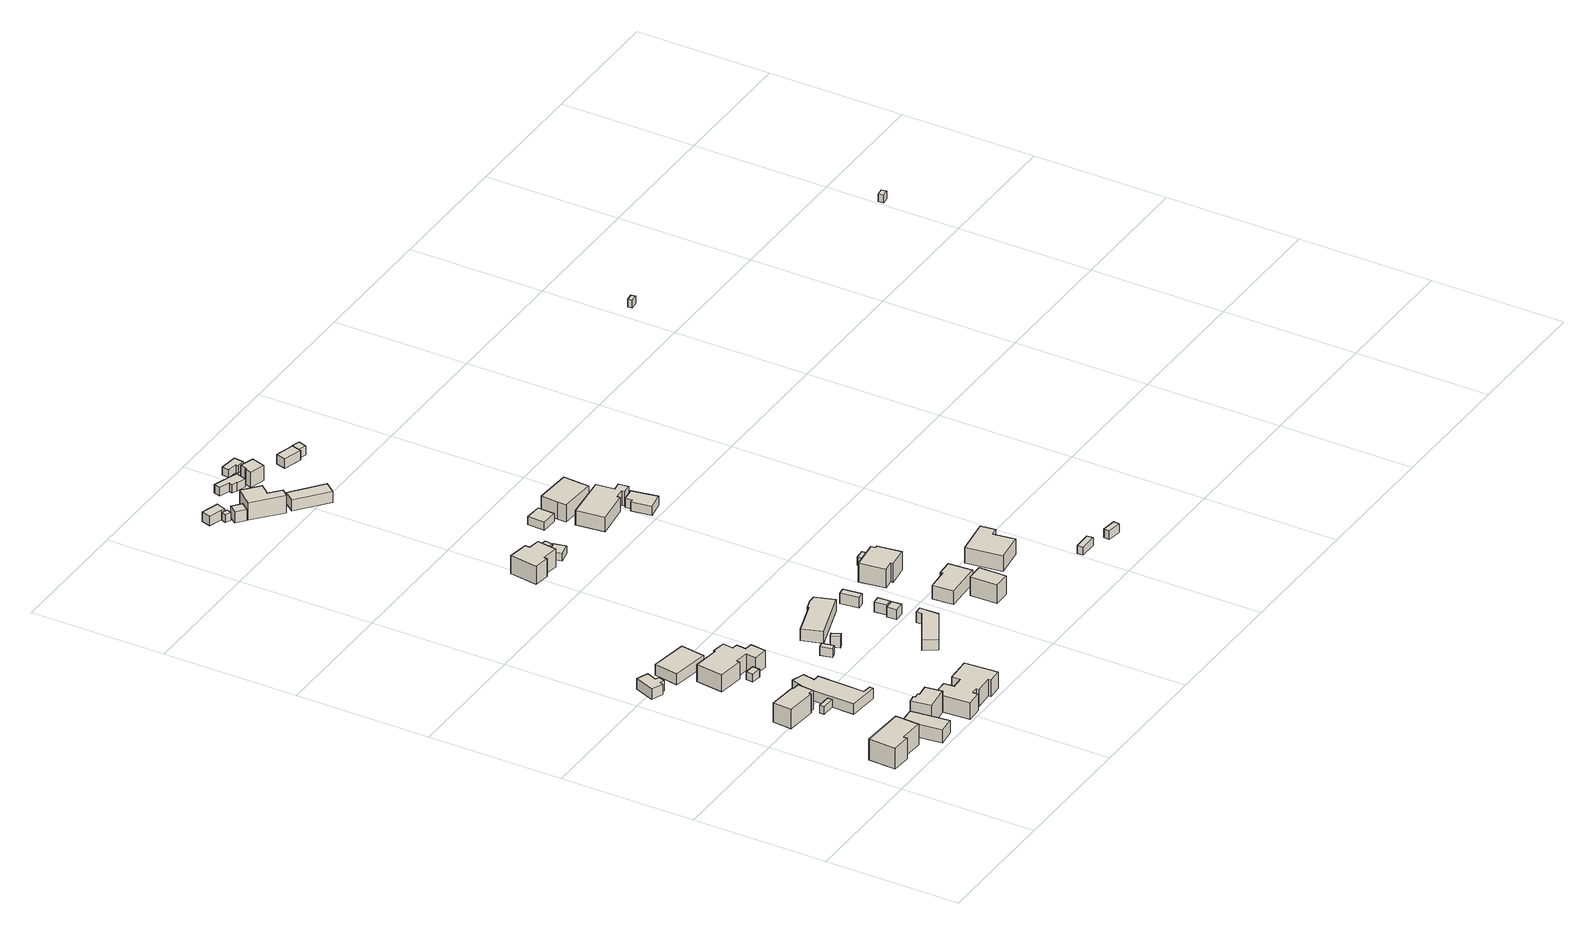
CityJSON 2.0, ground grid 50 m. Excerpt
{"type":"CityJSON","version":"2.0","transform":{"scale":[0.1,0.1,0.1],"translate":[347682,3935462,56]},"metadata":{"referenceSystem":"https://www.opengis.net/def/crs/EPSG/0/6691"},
"CityObjects":{
"building1":{"type":"Building","attributes":{"usage":"411","measuredHeight":8.3,"storeysAboveGround":2,"BuildingIDAttribute.prefecture":"14","BuildingIDAttribute.city":"14151","BuildingDetailAttribute.totalFloorArea":298.85,"BuildingDetailAttribute.buildingFootprintArea":149.42,"BuildingDetailAttribute.buildingStructureType":"610","BuildingDetailAttribute.buildingStructureOrgType":"2","BuildingDetailAttribute.orgUsage":"10","BuildingDetailAttribute.surveyYear":2015,"BuildingRiverFloodingRiskAttribute.description":"1","BuildingRiverFloodingRiskAttribute.rankOrg":"1","BuildingRiverFloodingRiskAttribute.adminType":"2","BuildingRiverFloodingRiskAttribute.scale":"1","BuildingRiverFloodingRiskAttribute.depth":1.51,"BuildingRiverFloodingRiskAttribute.duration":4.67},"geometry":[{"type":"Solid","lod":"1","boundaries":[[[[0,1,2,3,4,5]],[[4,6,7,5]],[[3,8,6,4]],[[2,9,8,3]],[[1,10,9,2]],[[0,11,10,1]],[[5,7,11,0]],[[6,8,9,10,11,7]]]]}]},
"building2":{"type":"Building","attributes":{"usage":"413","measuredHeight":8.5,"storeysAboveGround":2,"BuildingIDAttribute.prefecture":"14","BuildingIDAttribute.city":"14151","BuildingDetailAttribute.totalFloorArea":177.83,"BuildingDetailAttribute.buildingFootprintArea":88.92,"BuildingDetailAttribute.buildingStructureType":"610","BuildingDetailAttribute.buildingStructureOrgType":"2","BuildingDetailAttribute.orgUsage":"30","BuildingDetailAttribute.surveyYear":2015,"BuildingRiverFloodingRiskAttribute.description":"1","BuildingRiverFloodingRiskAttribute.rankOrg":"1","BuildingRiverFloodingRiskAttribute.adminType":"2","BuildingRiverFloodingRiskAttribute.scale":"1","BuildingRiverFloodingRiskAttribute.depth":1.29,"BuildingRiverFloodingRiskAttribute.duration":3.75},"geometry":[{"type":"Solid","lod":"1","boundaries":[[[[12,13,14,15,16,17,18,19]],[[18,20,21,19]],[[17,22,20,18]],[[16,23,22,17]],[[15,24,23,16]],[[14,25,24,15]],[[13,26,25,14]],[[12,27,26,13]],[[19,21,27,12]],[[20,22,23,24,25,26,27,21]]]]}]},
"building3":{"type":"Building","attributes":{"usage":"411","measuredHeight":5.3,"storeysAboveGround":1,"BuildingIDAttribute.prefecture":"14","BuildingIDAttribute.city":"14151","BuildingDetailAttribute.totalFloorArea":91,"BuildingDetailAttribute.buildingFootprintArea":91,"BuildingDetailAttribute.buildingStructureType":"601","BuildingDetailAttribute.buildingStructureOrgType":"1","BuildingDetailAttribute.orgUsage":"10","BuildingDetailAttribute.surveyYear":2015,"BuildingRiverFloodingRiskAttribute.description":"1","BuildingRiverFloodingRiskAttribute.rankOrg":"1","BuildingRiverFloodingRiskAttribute.adminType":"2","BuildingRiverFloodingRiskAttribute.scale":"1","BuildingRiverFloodingRiskAttribute.depth":1.65,"BuildingRiverFloodingRiskAttribute.duration":4.67},"geometry":[{"type":"Solid","lod":"1","boundaries":[[[[28,29,30,31]],[[30,32,33,31]],[[29,34,32,30]],[[28,35,34,29]],[[31,33,35,28]],[[32,34,35,33]]]]}]},
"building4":{"type":"Building","attributes":{"usage":"411","measuredHeight":6.2,"storeysAboveGround":1,"BuildingIDAttribute.prefecture":"14","BuildingIDAttribute.city":"14151","BuildingDetailAttribute.totalFloorArea":35.57,"BuildingDetailAttribute.buildingFootprintArea":35.57,"BuildingDetailAttribute.buildingStructureType":"601","BuildingDetailAttribute.buildingStructureOrgType":"1","BuildingDetailAttribute.orgUsage":"10","BuildingDetailAttribute.surveyYear":2015,"BuildingRiverFloodingRiskAttribute.description":"1","BuildingRiverFloodingRiskAttribute.rankOrg":"1","BuildingRiverFloodingRiskAttribute.adminType":"2","BuildingRiverFloodingRiskAttribute.scale":"1","BuildingRiverFloodingRiskAttribute.depth":0.04,"BuildingRiverFloodingRiskAttribute.duration":4.25},"geometry":[{"type":"Solid","lod":"1","boundaries":[[[[36,37,38,39,40,41,42,43]],[[42,44,45,43]],[[41,46,44,42]],[[40,47,46,41]],[[39,48,47,40]],[[38,49,48,39]],[[37,50,49,38]],[[36,51,50,37]],[[43,45,51,36]],[[44,46,47,48,49,50,51,45]]]]}]},
"building5":{"type":"Building","attributes":{"BuildingIDAttribute.prefecture":"14","BuildingIDAttribute.city":"14151","BuildingDetailAttribute.surveyYear":2015,"BuildingRiverFloodingRiskAttribute.description":"1","BuildingRiverFloodingRiskAttribute.rankOrg":"1","BuildingRiverFloodingRiskAttribute.adminType":"2","BuildingRiverFloodingRiskAttribute.scale":"1","BuildingRiverFloodingRiskAttribute.depth":0.52,"BuildingRiverFloodingRiskAttribute.duration":3.75},"geometry":[{"type":"Solid","lod":"1","boundaries":[[[[52,53,54,55]],[[54,56,57,55]],[[53,58,56,54]],[[52,59,58,53]],[[55,57,59,52]],[[56,58,59,57]]]]}]},
"building6":{"type":"Building","attributes":{"usage":"411","measuredHeight":9.1,"storeysAboveGround":2,"BuildingIDAttribute.prefecture":"14","BuildingIDAttribute.city":"14151","BuildingDetailAttribute.totalFloorArea":132.02,"BuildingDetailAttribute.buildingFootprintArea":66.01,"BuildingDetailAttribute.buildingStructureType":"601","BuildingDetailAttribute.buildingStructureOrgType":"1","BuildingDetailAttribute.orgUsage":"10","BuildingDetailAttribute.surveyYear":2015,"BuildingRiverFloodingRiskAttribute.description":"1","BuildingRiverFloodingRiskAttribute.rankOrg":"1","BuildingRiverFloodingRiskAttribute.adminType":"2","BuildingRiverFloodingRiskAttribute.scale":"1","BuildingRiverFloodingRiskAttribute.depth":2.2,"BuildingRiverFloodingRiskAttribute.duration":4.67},"geometry":[{"type":"Solid","lod":"1","boundaries":[[[[60,61,62,63,64,65,66,67]],[[66,68,69,67]],[[65,70,68,66]],[[64,71,70,65]],[[63,72,71,64]],[[62,73,72,63]],[[61,74,73,62]],[[60,75,74,61]],[[67,69,75,60]],[[68,70,71,72,73,74,75,69]]]]}]},
"building7":{"type":"Building","attributes":{"usage":"431","measuredHeight":4.5,"storeysAboveGround":1,"BuildingIDAttribute.prefecture":"14","BuildingIDAttribute.city":"14151","BuildingDetailAttribute.totalFloorArea":186.93,"BuildingDetailAttribute.buildingFootprintArea":186.93,"BuildingDetailAttribute.buildingStructureType":"610","BuildingDetailAttribute.buildingStructureOrgType":"2","BuildingDetailAttribute.orgUsage":"143","BuildingDetailAttribute.surveyYear":2015,"BuildingRiverFloodingRiskAttribute.description":"1","BuildingRiverFloodingRiskAttribute.rankOrg":"1","BuildingRiverFloodingRiskAttribute.adminType":"2","BuildingRiverFloodingRiskAttribute.scale":"1","BuildingRiverFloodingRiskAttribute.depth":1.03,"BuildingRiverFloodingRiskAttribute.duration":3.75},"geometry":[{"type":"Solid","lod":"1","boundaries":[[[[76,77,78,79,80,81,82,83,84]],[[83,85,86,84]],[[82,87,85,83]],[[81,88,87,82]],[[80,89,88,81]],[[79,90,89,80]],[[78,91,90,79]],[[77,92,91,78]],[[76,93,92,77]],[[84,86,93,76]],[[85,87,88,89,90,91,92,93,86]]]]}]},
"building8":{"type":"Building","attributes":{"usage":"411","measuredHeight":5.7,"storeysAboveGround":2,"BuildingIDAttribute.prefecture":"14","BuildingIDAttribute.city":"14151","BuildingDetailAttribute.totalFloorArea":216.24,"BuildingDetailAttribute.buildingFootprintArea":108.12,"BuildingDetailAttribute.buildingStructureType":"601","BuildingDetailAttribute.buildingStructureOrgType":"1","BuildingDetailAttribute.orgUsage":"10","BuildingDetailAttribute.surveyYear":2015,"BuildingRiverFloodingRiskAttribute.description":"1","BuildingRiverFloodingRiskAttribute.rankOrg":"1","BuildingRiverFloodingRiskAttribute.adminType":"2","BuildingRiverFloodingRiskAttribute.scale":"1","BuildingRiverFloodingRiskAttribute.depth":2.12,"BuildingRiverFloodingRiskAttribute.duration":5},"geometry":[{"type":"Solid","lod":"1","boundaries":[[[[94,95,96,97]],[[96,98,99,97]],[[95,100,98,96]],[[94,101,100,95]],[[97,99,101,94]],[[98,100,101,99]]]]}]},
"building9":{"type":"Building","attributes":{"BuildingIDAttribute.prefecture":"14","BuildingIDAttribute.city":"14151","BuildingDetailAttribute.surveyYear":2015,"BuildingRiverFloodingRiskAttribute.description":"1","BuildingRiverFloodingRiskAttribute.rankOrg":"1","BuildingRiverFloodingRiskAttribute.adminType":"2","BuildingRiverFloodingRiskAttribute.scale":"1","BuildingRiverFloodingRiskAttribute.depth":1.76,"BuildingRiverFloodingRiskAttribute.duration":4.58},"geometry":[{"type":"Solid","lod":"1","boundaries":[[[[102,103,104,105]],[[104,106,107,105]],[[103,108,106,104]],[[102,109,108,103]],[[105,107,109,102]],[[106,108,109,107]]]]}]},
"building10":{"type":"Building","attributes":{"usage":"411","measuredHeight":7.8,"storeysAboveGround":2,"BuildingIDAttribute.prefecture":"14","BuildingIDAttribute.city":"14151","BuildingDetailAttribute.totalFloorArea":322.55,"BuildingDetailAttribute.buildingFootprintArea":161.28,"BuildingDetailAttribute.buildingStructureType":"601","BuildingDetailAttribute.buildingStructureOrgType":"1","BuildingDetailAttribute.orgUsage":"10","BuildingDetailAttribute.surveyYear":2015,"BuildingRiverFloodingRiskAttribute.description":"1","BuildingRiverFloodingRiskAttribute.rankOrg":"1","BuildingRiverFloodingRiskAttribute.adminType":"2","BuildingRiverFloodingRiskAttribute.scale":"1","BuildingRiverFloodingRiskAttribute.depth":1.92,"BuildingRiverFloodingRiskAttribute.duration":4.58},"geometry":[{"type":"Solid","lod":"1","boundaries":[[[[110,111,112,113,114,115,116,117,118,119,120,121,122,123]],[[122,124,125,123]],[[121,126,124,122]],[[120,127,126,121]],[[119,128,127,120]],[[118,129,128,119]],[[117,130,129,118]],[[116,131,130,117]],[[115,132,131,116]],[[114,133,132,115]],[[113,134,133,114]],[[112,135,134,113]],[[111,136,135,112]],[[110,137,136,111]],[[123,125,137,110]],[[124,126,127,128,129,130,131,132,133,134,135,136,137,125]]]]}]},
"building11":{"type":"Building","attributes":{"usage":"411","measuredHeight":9.5,"storeysAboveGround":2,"BuildingIDAttribute.prefecture":"14","BuildingIDAttribute.city":"14151","BuildingDetailAttribute.totalFloorArea":393.09,"BuildingDetailAttribute.buildingFootprintArea":196.55,"BuildingDetailAttribute.buildingStructureType":"601","BuildingDetailAttribute.buildingStructureOrgType":"1","BuildingDetailAttribute.orgUsage":"10","BuildingDetailAttribute.surveyYear":2015,"BuildingRiverFloodingRiskAttribute.description":"1","BuildingRiverFloodingRiskAttribute.rankOrg":"1","BuildingRiverFloodingRiskAttribute.adminType":"2","BuildingRiverFloodingRiskAttribute.scale":"1","BuildingRiverFloodingRiskAttribute.depth":2.53,"BuildingRiverFloodingRiskAttribute.duration":4.75},"geometry":[{"type":"Solid","lod":"1","boundaries":[[[[138,139,140,141,142,143,144,145,146,147,148,149,150,151]],[[150,152,153,151]],[[149,154,152,150]],[[148,155,154,149]],[[147,156,155,148]],[[146,157,156,147]],[[145,158,157,146]],[[144,159,158,145]],[[143,160,159,144]],[[142,161,160,143]],[[141,162,161,142]],[[140,163,162,141]],[[139,164,163,140]],[[138,165,164,139]],[[151,153,165,138]],[[152,154,155,156,157,158,159,160,161,162,163,164,165,153]]]]}]},
"building12":{"type":"Building","attributes":{"measuredHeight":3.5,"BuildingIDAttribute.prefecture":"14","BuildingIDAttribute.city":"14151","BuildingDetailAttribute.surveyYear":2015,"BuildingRiverFloodingRiskAttribute.description":"1","BuildingRiverFloodingRiskAttribute.rankOrg":"1","BuildingRiverFloodingRiskAttribute.adminType":"2","BuildingRiverFloodingRiskAttribute.scale":"1","BuildingRiverFloodingRiskAttribute.depth":1.43,"BuildingRiverFloodingRiskAttribute.duration":3.75},"geometry":[{"type":"Solid","lod":"1","boundaries":[[[[166,167,168,169]],[[168,170,171,169]],[[167,172,170,168]],[[166,173,172,167]],[[169,171,173,166]],[[170,172,173,171]]]]}]},
"building13":{"type":"Building","attributes":{"measuredHeight":4.9,"BuildingIDAttribute.prefecture":"14","BuildingIDAttribute.city":"14151","BuildingDetailAttribute.surveyYear":2015,"BuildingRiverFloodingRiskAttribute.description":"1","BuildingRiverFloodingRiskAttribute.rankOrg":"1","BuildingRiverFloodingRiskAttribute.adminType":"2","BuildingRiverFloodingRiskAttribute.scale":"1","BuildingRiverFloodingRiskAttribute.depth":1.82,"BuildingRiverFloodingRiskAttribute.duration":3.75},"geometry":[{"type":"Solid","lod":"1","boundaries":[[[[174,175,176,177]],[[176,178,179,177]],[[175,180,178,176]],[[174,181,180,175]],[[177,179,181,174]],[[178,180,181,179]]]]}]},
"building14":{"type":"Building","attributes":{"usage":"431","measuredHeight":5.3,"storeysAboveGround":1,"BuildingIDAttribute.prefecture":"14","BuildingIDAttribute.city":"14151","BuildingDetailAttribute.totalFloorArea":129.12,"BuildingDetailAttribute.buildingFootprintArea":129.12,"BuildingDetailAttribute.buildingStructureType":"610","BuildingDetailAttribute.buildingStructureOrgType":"2","BuildingDetailAttribute.orgUsage":"143","BuildingDetailAttribute.surveyYear":2015,"BuildingRiverFloodingRiskAttribute.description":"1","BuildingRiverFloodingRiskAttribute.rankOrg":"1","BuildingRiverFloodingRiskAttribute.depth":0.01,"BuildingRiverFloodingRiskAttribute.adminType":"2","BuildingRiverFloodingRiskAttribute.scale":"1","BuildingRiverFloodingRiskAttribute.duration":4.58},"geometry":[{"type":"Solid","lod":"1","boundaries":[[[[182,183,184,185,186,187,188]],[[187,189,190,188]],[[186,191,189,187]],[[185,192,191,186]],[[184,193,192,185]],[[183,194,193,184]],[[182,195,194,183]],[[188,190,195,182]],[[189,191,192,193,194,195,190]]]]}]},
"building15":{"type":"Building","attributes":{"measuredHeight":4.4,"BuildingIDAttribute.prefecture":"14","BuildingIDAttribute.city":"14151","BuildingDetailAttribute.surveyYear":2015,"BuildingRiverFloodingRiskAttribute.description":"1","BuildingRiverFloodingRiskAttribute.rankOrg":"1","BuildingRiverFloodingRiskAttribute.adminType":"2","BuildingRiverFloodingRiskAttribute.scale":"1","BuildingRiverFloodingRiskAttribute.duration":1.5,"BuildingRiverFloodingRiskAttribute.depth":2.32},"geometry":[{"type":"Solid","lod":"1","boundaries":[[[[196,197,198,199,200,201]],[[200,202,203,201]],[[199,204,202,200]],[[198,205,204,199]],[[197,206,205,198]],[[196,207,206,197]],[[201,203,207,196]],[[202,204,205,206,207,203]]]]}]},
"building16":{"type":"Building","attributes":{"usage":"411","measuredHeight":8,"storeysAboveGround":2,"BuildingIDAttribute.prefecture":"14","BuildingIDAttribute.city":"14151","BuildingDetailAttribute.totalFloorArea":189.83,"BuildingDetailAttribute.buildingFootprintArea":94.92,"BuildingDetailAttribute.buildingStructureType":"601","BuildingDetailAttribute.buildingStructureOrgType":"1","BuildingDetailAttribute.orgUsage":"10","BuildingDetailAttribute.surveyYear":2015,"BuildingRiverFloodingRiskAttribute.description":"1","BuildingRiverFloodingRiskAttribute.rankOrg":"1","BuildingRiverFloodingRiskAttribute.adminType":"2","BuildingRiverFloodingRiskAttribute.scale":"1","BuildingRiverFloodingRiskAttribute.duration":4,"BuildingRiverFloodingRiskAttribute.depth":3.94},"geometry":[{"type":"Solid","lod":"1","boundaries":[[[[208,209,210,211,212,213,214,215]],[[214,216,217,215]],[[213,218,216,214]],[[212,219,218,213]],[[211,220,219,212]],[[210,221,220,211]],[[209,222,221,210]],[[208,223,222,209]],[[215,217,223,208]],[[216,218,219,220,221,222,223,217]]]]}]},
"building17":{"type":"Building","attributes":{"measuredHeight":3.9,"BuildingIDAttribute.prefecture":"14","BuildingIDAttribute.city":"14151","BuildingDetailAttribute.surveyYear":2015,"BuildingRiverFloodingRiskAttribute.description":"1","BuildingRiverFloodingRiskAttribute.rankOrg":"2","BuildingRiverFloodingRiskAttribute.depth":0.58,"BuildingRiverFloodingRiskAttribute.adminType":"2","BuildingRiverFloodingRiskAttribute.scale":"1","BuildingRiverFloodingRiskAttribute.duration":4.92},"geometry":[{"type":"Solid","lod":"1","boundaries":[[[[224,225,226,227]],[[226,228,229,227]],[[225,230,228,226]],[[224,231,230,225]],[[227,229,231,224]],[[228,230,231,229]]]]}]},
"building18":{"type":"Building","attributes":{"measuredHeight":4.3,"BuildingIDAttribute.prefecture":"14","BuildingIDAttribute.city":"14151","BuildingDetailAttribute.surveyYear":2015,"BuildingRiverFloodingRiskAttribute.description":"1","BuildingRiverFloodingRiskAttribute.rankOrg":"2","BuildingRiverFloodingRiskAttribute.depth":0.65,"BuildingRiverFloodingRiskAttribute.adminType":"2","BuildingRiverFloodingRiskAttribute.scale":"1","BuildingRiverFloodingRiskAttribute.duration":4.92},"geometry":[{"type":"Solid","lod":"1","boundaries":[[[[232,233,234,235]],[[234,236,237,235]],[[233,238,236,234]],[[232,239,238,233]],[[235,237,239,232]],[[236,238,239,237]]]]}]},
"building19":{"type":"Building","attributes":{"measuredHeight":4.3,"BuildingIDAttribute.prefecture":"14","BuildingIDAttribute.city":"14151","BuildingDetailAttribute.surveyYear":2015,"BuildingRiverFloodingRiskAttribute.description":"1","BuildingRiverFloodingRiskAttribute.rankOrg":"2","BuildingRiverFloodingRiskAttribute.depth":1.05,"BuildingRiverFloodingRiskAttribute.adminType":"2","BuildingRiverFloodingRiskAttribute.scale":"1","BuildingRiverFloodingRiskAttribute.duration":1.67},"geometry":[{"type":"Solid","lod":"1","boundaries":[[[[240,241,242,243]],[[242,244,245,243]],[[241,246,244,242]],[[240,247,246,241]],[[243,245,247,240]],[[244,246,247,245]]]]}]},
"building20":{"type":"Building","attributes":{"usage":"431","measuredHeight":3.9,"storeysAboveGround":1,"BuildingIDAttribute.prefecture":"14","BuildingIDAttribute.city":"14151","BuildingDetailAttribute.totalFloorArea":24.77,"BuildingDetailAttribute.buildingFootprintArea":24.77,"BuildingDetailAttribute.buildingStructureType":"610","BuildingDetailAttribute.buildingStructureOrgType":"2","BuildingDetailAttribute.orgUsage":"143","BuildingDetailAttribute.surveyYear":2015,"BuildingRiverFloodingRiskAttribute.description":"1","BuildingRiverFloodingRiskAttribute.rankOrg":"2","BuildingRiverFloodingRiskAttribute.depth":1.23,"BuildingRiverFloodingRiskAttribute.adminType":"2","BuildingRiverFloodingRiskAttribute.scale":"1","BuildingRiverFloodingRiskAttribute.duration":4.25,"BuildingLandSlideRiskAttribute.description":"1","BuildingLandSlideRiskAttribute.areaType":"1"},"geometry":[{"type":"Solid","lod":"1","boundaries":[[[[248,249,250,251,252]],[[251,253,254,252]],[[250,255,253,251]],[[249,256,255,250]],[[248,257,256,249]],[[252,254,257,248]],[[253,255,256,257,254]]]]}]},
"building21":{"type":"Building","attributes":{"BuildingIDAttribute.prefecture":"14","BuildingIDAttribute.city":"14151","BuildingDetailAttribute.surveyYear":2015,"BuildingRiverFloodingRiskAttribute.description":"1","BuildingRiverFloodingRiskAttribute.rankOrg":"2","BuildingRiverFloodingRiskAttribute.depth":1.2,"BuildingRiverFloodingRiskAttribute.adminType":"2","BuildingRiverFloodingRiskAttribute.scale":"1","BuildingRiverFloodingRiskAttribute.duration":4.25,"BuildingLandSlideRiskAttribute.description":"1","BuildingLandSlideRiskAttribute.areaType":"1"},"geometry":[{"type":"Solid","lod":"1","boundaries":[[[[258,248,259,260]],[[259,261,262,260]],[[248,263,261,259]],[[258,264,263,248]],[[260,262,264,258]],[[261,263,264,262]]]]}]},
"building22":{"type":"Building","attributes":{"usage":"431","measuredHeight":5.1,"storeysAboveGround":2,"BuildingIDAttribute.prefecture":"14","BuildingIDAttribute.city":"14151","BuildingDetailAttribute.totalFloorArea":26.1,"BuildingDetailAttribute.buildingFootprintArea":13.05,"BuildingDetailAttribute.buildingStructureType":"610","BuildingDetailAttribute.buildingStructureOrgType":"2","BuildingDetailAttribute.orgUsage":"143","BuildingDetailAttribute.surveyYear":2015,"BuildingRiverFloodingRiskAttribute.description":"1","BuildingRiverFloodingRiskAttribute.rankOrg":"1","BuildingRiverFloodingRiskAttribute.adminType":"2","BuildingRiverFloodingRiskAttribute.scale":"1","BuildingRiverFloodingRiskAttribute.duration":4.25,"BuildingRiverFloodingRiskAttribute.depth":4.26,"BuildingLandSlideRiskAttribute.description":"1","BuildingLandSlideRiskAttribute.areaType":"1"},"geometry":[{"type":"Solid","lod":"1","boundaries":[[[[265,266,267,268]],[[267,269,270,268]],[[266,271,269,267]],[[265,272,271,266]],[[268,270,272,265]],[[269,271,272,270]]]]}]},
"building23":{"type":"Building","attributes":{"BuildingIDAttribute.prefecture":"14","BuildingIDAttribute.city":"14151","BuildingDetailAttribute.surveyYear":2015,"BuildingRiverFloodingRiskAttribute.description":"1","BuildingRiverFloodingRiskAttribute.rankOrg":"2","BuildingRiverFloodingRiskAttribute.depth":1.86,"BuildingRiverFloodingRiskAttribute.adminType":"2","BuildingRiverFloodingRiskAttribute.scale":"1","BuildingRiverFloodingRiskAttribute.duration":4},"geometry":[{"type":"Solid","lod":"1","boundaries":[[[[273,274,275,276]],[[275,277,278,276]],[[274,279,277,275]],[[273,280,279,274]],[[276,278,280,273]],[[277,279,280,278]]]]}]},
"building24":{"type":"Building","attributes":{"BuildingIDAttribute.prefecture":"14","BuildingIDAttribute.city":"14151","BuildingDetailAttribute.surveyYear":2015,"BuildingRiverFloodingRiskAttribute.description":"1","BuildingRiverFloodingRiskAttribute.rankOrg":"2","BuildingRiverFloodingRiskAttribute.depth":1.69,"BuildingRiverFloodingRiskAttribute.adminType":"2","BuildingRiverFloodingRiskAttribute.scale":"1","BuildingRiverFloodingRiskAttribute.duration":4},"geometry":[{"type":"Solid","lod":"1","boundaries":[[[[281,282,283,284]],[[283,285,286,284]],[[282,287,285,283]],[[281,288,287,282]],[[284,286,288,281]],[[285,287,288,286]]]]}]},
"building25":{"type":"Building","attributes":{"usage":"431","measuredHeight":7,"storeysAboveGround":2,"BuildingIDAttribute.prefecture":"14","BuildingIDAttribute.city":"14151","BuildingDetailAttribute.totalFloorArea":139.43,"BuildingDetailAttribute.buildingFootprintArea":69.71,"BuildingDetailAttribute.buildingStructureType":"610","BuildingDetailAttribute.buildingStructureOrgType":"2","BuildingDetailAttribute.orgUsage":"143","BuildingDetailAttribute.surveyYear":2015,"BuildingRiverFloodingRiskAttribute.description":"1","BuildingRiverFloodingRiskAttribute.rankOrg":"1","BuildingRiverFloodingRiskAttribute.adminType":"2","BuildingRiverFloodingRiskAttribute.scale":"1","BuildingRiverFloodingRiskAttribute.depth":4.37,"BuildingRiverFloodingRiskAttribute.duration":1.92,"BuildingLandSlideRiskAttribute.description":"1","BuildingLandSlideRiskAttribute.areaType":"1"},"geometry":[{"type":"Solid","lod":"1","boundaries":[[[[289,290,291,292,293,294]],[[293,295,296,294]],[[292,297,295,293]],[[291,298,297,292]],[[290,299,298,291]],[[289,300,299,290]],[[294,296,300,289]],[[295,297,298,299,300,296]]]]}]},
"building26":{"type":"Building","attributes":{"usage":"411","measuredHeight":7.8,"storeysAboveGround":2,"BuildingIDAttribute.prefecture":"14","BuildingIDAttribute.city":"14151","BuildingDetailAttribute.totalFloorArea":107.13,"BuildingDetailAttribute.buildingFootprintArea":53.57,"BuildingDetailAttribute.buildingStructureType":"601","BuildingDetailAttribute.buildingStructureOrgType":"1","BuildingDetailAttribute.orgUsage":"10","BuildingDetailAttribute.surveyYear":2015,"BuildingRiverFloodingRiskAttribute.description":"1","BuildingRiverFloodingRiskAttribute.rankOrg":"1","BuildingRiverFloodingRiskAttribute.depth":0.4,"BuildingRiverFloodingRiskAttribute.adminType":"2","BuildingRiverFloodingRiskAttribute.scale":"1","BuildingRiverFloodingRiskAttribute.duration":1.83},"geometry":[{"type":"Solid","lod":"1","boundaries":[[[[301,302,303,304]],[[303,305,306,304]],[[302,307,305,303]],[[301,308,307,302]],[[304,306,308,301]],[[305,307,308,306]]]]}]},
"building27":{"type":"Building","attributes":{"usage":"411","measuredHeight":6.6,"storeysAboveGround":1,"BuildingIDAttribute.prefecture":"14","BuildingIDAttribute.city":"14151","BuildingDetailAttribute.totalFloorArea":117.14,"BuildingDetailAttribute.buildingFootprintArea":117.14,"BuildingDetailAttribute.buildingStructureType":"601","BuildingDetailAttribute.buildingStructureOrgType":"1","BuildingDetailAttribute.orgUsage":"10","BuildingDetailAttribute.surveyYear":2015,"BuildingRiverFloodingRiskAttribute.description":"1","BuildingRiverFloodingRiskAttribute.rankOrg":"2","BuildingRiverFloodingRiskAttribute.depth":0.99,"BuildingRiverFloodingRiskAttribute.adminType":"2","BuildingRiverFloodingRiskAttribute.scale":"1","BuildingRiverFloodingRiskAttribute.duration":1.58},"geometry":[{"type":"Solid","lod":"1","boundaries":[[[[309,310,311,312,313,314]],[[313,315,316,314]],[[312,317,315,313]],[[311,318,317,312]],[[310,319,318,311]],[[309,320,319,310]],[[314,316,320,309]],[[315,317,318,319,320,316]]]]}]},
"building28":{"type":"Building","attributes":{"usage":"411","measuredHeight":8.2,"storeysAboveGround":2,"BuildingIDAttribute.prefecture":"14","BuildingIDAttribute.city":"14151","BuildingDetailAttribute.totalFloorArea":203.61,"BuildingDetailAttribute.buildingFootprintArea":101.8,"BuildingDetailAttribute.buildingStructureType":"601","BuildingDetailAttribute.buildingStructureOrgType":"1","BuildingDetailAttribute.orgUsage":"10","BuildingDetailAttribute.surveyYear":2015,"BuildingRiverFloodingRiskAttribute.description":"1","BuildingRiverFloodingRiskAttribute.rankOrg":"2","BuildingRiverFloodingRiskAttribute.depth":0.95,"BuildingRiverFloodingRiskAttribute.adminType":"2","BuildingRiverFloodingRiskAttribute.scale":"1","BuildingRiverFloodingRiskAttribute.duration":4.83},"geometry":[{"type":"Solid","lod":"1","boundaries":[[[[321,322,323,324,325,326,327,328]],[[327,329,330,328]],[[326,331,329,327]],[[325,332,331,326]],[[324,333,332,325]],[[323,334,333,324]],[[322,335,334,323]],[[321,336,335,322]],[[328,330,336,321]],[[329,331,332,333,334,335,336,330]]]]}]},
"building29":{"type":"Building","attributes":{"usage":"431","measuredHeight":5.8,"storeysAboveGround":1,"BuildingIDAttribute.prefecture":"14","BuildingIDAttribute.city":"14151","BuildingDetailAttribute.totalFloorArea":83.96,"BuildingDetailAttribute.buildingFootprintArea":83.96,"BuildingDetailAttribute.buildingStructureType":"610","BuildingDetailAttribute.buildingStructureOrgType":"2","BuildingDetailAttribute.orgUsage":"143","BuildingDetailAttribute.surveyYear":2015,"BuildingRiverFloodingRiskAttribute.description":"1","BuildingRiverFloodingRiskAttribute.rankOrg":"1","BuildingRiverFloodingRiskAttribute.adminType":"2","BuildingRiverFloodingRiskAttribute.scale":"1","BuildingRiverFloodingRiskAttribute.duration":3.58,"BuildingRiverFloodingRiskAttribute.depth":3.58,"BuildingLandSlideRiskAttribute.description":"1","BuildingLandSlideRiskAttribute.areaType":"1"},"geometry":[{"type":"Solid","lod":"1","boundaries":[[[[337,338,339,340]],[[339,341,342,340]],[[338,343,341,339]],[[337,344,343,338]],[[340,342,344,337]],[[341,343,344,342]]]]}]},
"building30":{"type":"Building","attributes":{"usage":"431","measuredHeight":3.5,"storeysAboveGround":2,"BuildingIDAttribute.prefecture":"14","BuildingIDAttribute.city":"14151","BuildingDetailAttribute.totalFloorArea":56.43,"BuildingDetailAttribute.buildingFootprintArea":28.21,"BuildingDetailAttribute.buildingStructureType":"610","BuildingDetailAttribute.buildingStructureOrgType":"2","BuildingDetailAttribute.orgUsage":"143","BuildingDetailAttribute.surveyYear":2015,"BuildingRiverFloodingRiskAttribute.description":"1","BuildingRiverFloodingRiskAttribute.rankOrg":"2","BuildingRiverFloodingRiskAttribute.depth":1.3,"BuildingRiverFloodingRiskAttribute.adminType":"2","BuildingRiverFloodingRiskAttribute.scale":"1","BuildingRiverFloodingRiskAttribute.duration":4.25,"BuildingLandSlideRiskAttribute.description":"1","BuildingLandSlideRiskAttribute.areaType":"1"},"geometry":[{"type":"Solid","lod":"1","boundaries":[[[[345,346,347,348,349,350,351,352]],[[351,353,354,352]],[[350,355,353,351]],[[349,356,355,350]],[[348,357,356,349]],[[347,358,357,348]],[[346,359,358,347]],[[345,360,359,346]],[[352,354,360,345]],[[353,355,356,357,358,359,360,354]]]]}]},
"building31":{"type":"Building","attributes":{"usage":"413","measuredHeight":3.4,"storeysAboveGround":1,"BuildingIDAttribute.prefecture":"14","BuildingIDAttribute.city":"14151","BuildingDetailAttribute.totalFloorArea":40.3,"BuildingDetailAttribute.buildingFootprintArea":40.3,"BuildingDetailAttribute.buildingStructureType":"610","BuildingDetailAttribute.buildingStructureOrgType":"2","BuildingDetailAttribute.orgUsage":"30","BuildingDetailAttribute.surveyYear":2015,"BuildingRiverFloodingRiskAttribute.description":"1","BuildingRiverFloodingRiskAttribute.rankOrg":"2","BuildingRiverFloodingRiskAttribute.depth":1.74,"BuildingRiverFloodingRiskAttribute.adminType":"2","BuildingRiverFloodingRiskAttribute.scale":"1","BuildingRiverFloodingRiskAttribute.duration":4.25},"geometry":[{"type":"Solid","lod":"1","boundaries":[[[[361,362,363,364,365,366]],[[365,367,368,366]],[[364,369,367,365]],[[363,370,369,364]],[[362,371,370,363]],[[361,372,371,362]],[[366,368,372,361]],[[367,369,370,371,372,368]]]]}]},
"building32":{"type":"Building","attributes":{"BuildingIDAttribute.prefecture":"14","BuildingIDAttribute.city":"14151","BuildingDetailAttribute.surveyYear":2015,"BuildingRiverFloodingRiskAttribute.description":"1","BuildingRiverFloodingRiskAttribute.rankOrg":"2","BuildingRiverFloodingRiskAttribute.depth":1.9,"BuildingRiverFloodingRiskAttribute.adminType":"2","BuildingRiverFloodingRiskAttribute.scale":"1","BuildingRiverFloodingRiskAttribute.duration":4.83},"geometry":[{"type":"Solid","lod":"1","boundaries":[[[[373,374,375,376]],[[375,377,378,376]],[[374,379,377,375]],[[373,380,379,374]],[[376,378,380,373]],[[377,379,380,378]]]]}]},
"building33":{"type":"Building","attributes":{"usage":"431","measuredHeight":6.2,"storeysAboveGround":2,"BuildingIDAttribute.prefecture":"14","BuildingIDAttribute.city":"14151","BuildingDetailAttribute.totalFloorArea":51.51,"BuildingDetailAttribute.buildingFootprintArea":25.75,"BuildingDetailAttribute.buildingStructureType":"610","BuildingDetailAttribute.buildingStructureOrgType":"2","BuildingDetailAttribute.orgUsage":"143","BuildingDetailAttribute.surveyYear":2015,"BuildingRiverFloodingRiskAttribute.description":"1","BuildingRiverFloodingRiskAttribute.rankOrg":"2","BuildingRiverFloodingRiskAttribute.depth":1.2,"BuildingRiverFloodingRiskAttribute.adminType":"2","BuildingRiverFloodingRiskAttribute.scale":"1","BuildingRiverFloodingRiskAttribute.duration":3.08,"BuildingLandSlideRiskAttribute.description":"1","BuildingLandSlideRiskAttribute.areaType":"1"},"geometry":[{"type":"Solid","lod":"1","boundaries":[[[[381,382,383,384,385,386]],[[385,387,388,386]],[[384,389,387,385]],[[383,390,389,384]],[[382,391,390,383]],[[381,392,391,382]],[[386,388,392,381]],[[387,389,390,391,392,388]]]]}]},
"building34":{"type":"Building","attributes":{"BuildingIDAttribute.prefecture":"14","BuildingIDAttribute.city":"14151","BuildingDetailAttribute.surveyYear":2015,"BuildingRiverFloodingRiskAttribute.description":"1","BuildingRiverFloodingRiskAttribute.rankOrg":"2","BuildingRiverFloodingRiskAttribute.depth":1.15,"BuildingRiverFloodingRiskAttribute.adminType":"2","BuildingRiverFloodingRiskAttribute.scale":"1","BuildingRiverFloodingRiskAttribute.duration":3.08,"BuildingLandSlideRiskAttribute.description":"1","BuildingLandSlideRiskAttribute.areaType":"1"},"geometry":[{"type":"Solid","lod":"1","boundaries":[[[[393,394,395,396,397,398]],[[397,399,400,398]],[[396,401,399,397]],[[395,402,401,396]],[[394,403,402,395]],[[393,404,403,394]],[[398,400,404,393]],[[399,401,402,403,404,400]]]]}]},
"building35":{"type":"Building","attributes":{"usage":"413","measuredHeight":7.1,"storeysAboveGround":2,"BuildingIDAttribute.prefecture":"14","BuildingIDAttribute.city":"14151","BuildingDetailAttribute.totalFloorArea":253.08,"BuildingDetailAttribute.buildingFootprintArea":126.54,"BuildingDetailAttribute.buildingStructureType":"610","BuildingDetailAttribute.buildingStructureOrgType":"2","BuildingDetailAttribute.orgUsage":"30","BuildingDetailAttribute.surveyYear":2015,"BuildingRiverFloodingRiskAttribute.description":"1","BuildingRiverFloodingRiskAttribute.rankOrg":"2","BuildingRiverFloodingRiskAttribute.depth":1.78,"BuildingRiverFloodingRiskAttribute.adminType":"2","BuildingRiverFloodingRiskAttribute.scale":"1","BuildingRiverFloodingRiskAttribute.duration":4.25},"geometry":[{"type":"Solid","lod":"1","boundaries":[[[[405,406,407,408,409,410]],[[409,411,412,410]],[[408,413,411,409]],[[407,414,413,408]],[[406,415,414,407]],[[405,416,415,406]],[[410,412,416,405]],[[411,413,414,415,416,412]]]]}]},
"building36":{"type":"Building","attributes":{"usage":"411","measuredHeight":6.9,"storeysAboveGround":1,"BuildingIDAttribute.prefecture":"14","BuildingIDAttribute.city":"14151","BuildingDetailAttribute.totalFloorArea":186.42,"BuildingDetailAttribute.buildingFootprintArea":186.42,"BuildingDetailAttribute.buildingStructureType":"601","BuildingDetailAttribute.buildingStructureOrgType":"1","BuildingDetailAttribute.orgUsage":"10","BuildingDetailAttribute.surveyYear":2015,"BuildingRiverFloodingRiskAttribute.description":"1","BuildingRiverFloodingRiskAttribute.rankOrg":"2","BuildingRiverFloodingRiskAttribute.depth":1.55,"BuildingRiverFloodingRiskAttribute.adminType":"2","BuildingRiverFloodingRiskAttribute.scale":"1","BuildingRiverFloodingRiskAttribute.duration":4.25},"geometry":[{"type":"Solid","lod":"1","boundaries":[[[[417,418,419,420,421,422,423,424,425,426]],[[425,427,428,426]],[[424,429,427,425]],[[423,430,429,424]],[[422,431,430,423]],[[421,432,431,422]],[[420,433,432,421]],[[419,434,433,420]],[[418,435,434,419]],[[417,436,435,418]],[[426,428,436,417]],[[427,429,430,431,432,433,434,435,436,428]]]]}]},
"building37":{"type":"Building","attributes":{"usage":"431","measuredHeight":7.7,"storeysAboveGround":1,"BuildingIDAttribute.prefecture":"14","BuildingIDAttribute.city":"14151","BuildingDetailAttribute.totalFloorArea":187.72,"BuildingDetailAttribute.buildingFootprintArea":187.72,"BuildingDetailAttribute.buildingStructureType":"610","BuildingDetailAttribute.buildingStructureOrgType":"2","BuildingDetailAttribute.orgUsage":"143","BuildingDetailAttribute.surveyYear":2015,"BuildingRiverFloodingRiskAttribute.description":"1","BuildingRiverFloodingRiskAttribute.rankOrg":"2","BuildingRiverFloodingRiskAttribute.depth":0.97,"BuildingRiverFloodingRiskAttribute.adminType":"2","BuildingRiverFloodingRiskAttribute.scale":"1","BuildingRiverFloodingRiskAttribute.duration":8.17},"geometry":[{"type":"Solid","lod":"1","boundaries":[[[[437,438,439,440,441,442]],[[441,443,444,442]],[[440,445,443,441]],[[439,446,445,440]],[[438,447,446,439]],[[437,448,447,438]],[[442,444,448,437]],[[443,445,446,447,448,444]]]]}]},
"building38":{"type":"Building","attributes":{"measuredHeight":3.8,"BuildingIDAttribute.prefecture":"14","BuildingIDAttribute.city":"14151","BuildingDetailAttribute.surveyYear":2015,"BuildingRiverFloodingRiskAttribute.description":"1","BuildingRiverFloodingRiskAttribute.rankOrg":"2","BuildingRiverFloodingRiskAttribute.depth":1.4,"BuildingRiverFloodingRiskAttribute.adminType":"2","BuildingRiverFloodingRiskAttribute.scale":"1","BuildingRiverFloodingRiskAttribute.duration":3.08,"BuildingLandSlideRiskAttribute.description":"1","BuildingLandSlideRiskAttribute.areaType":"1"},"geometry":[{"type":"Solid","lod":"1","boundaries":[[[[449,450,451,452]],[[451,453,454,452]],[[450,455,453,451]],[[449,456,455,450]],[[452,454,456,449]],[[453,455,456,454]]]]}]},
"building39":{"type":"Building","attributes":{"usage":"411","measuredHeight":4,"storeysAboveGround":1,"BuildingIDAttribute.prefecture":"14","BuildingIDAttribute.city":"14151","BuildingDetailAttribute.totalFloorArea":60.45,"BuildingDetailAttribute.buildingFootprintArea":60.45,"BuildingDetailAttribute.buildingStructureType":"601","BuildingDetailAttribute.buildingStructureOrgType":"1","BuildingDetailAttribute.orgUsage":"10","BuildingDetailAttribute.surveyYear":2015,"BuildingRiverFloodingRiskAttribute.description":"1","BuildingRiverFloodingRiskAttribute.rankOrg":"2","BuildingRiverFloodingRiskAttribute.depth":2.14,"BuildingRiverFloodingRiskAttribute.adminType":"2","BuildingRiverFloodingRiskAttribute.scale":"1","BuildingRiverFloodingRiskAttribute.duration":7},"geometry":[{"type":"Solid","lod":"1","boundaries":[[[[457,458,459,460,461,462]],[[461,463,464,462]],[[460,465,463,461]],[[459,466,465,460]],[[458,467,466,459]],[[457,468,467,458]],[[462,464,468,457]],[[463,465,466,467,468,464]]]]}]},
"building40":{"type":"Building","attributes":{"measuredHeight":3.8,"BuildingIDAttribute.prefecture":"14","BuildingIDAttribute.city":"14151","BuildingDetailAttribute.surveyYear":2015,"BuildingRiverFloodingRiskAttribute.description":"1","BuildingRiverFloodingRiskAttribute.rankOrg":"2","BuildingRiverFloodingRiskAttribute.depth":1.8,"BuildingRiverFloodingRiskAttribute.adminType":"2","BuildingRiverFloodingRiskAttribute.scale":"1","BuildingRiverFloodingRiskAttribute.duration":3.08,"BuildingLandSlideRiskAttribute.description":"1","BuildingLandSlideRiskAttribute.areaType":"1"},"geometry":[{"type":"Solid","lod":"1","boundaries":[[[[469,470,471,472]],[[471,473,474,472]],[[470,475,473,471]],[[469,476,475,470]],[[472,474,476,469]],[[473,475,476,474]]]]}]},
"building41":{"type":"Building","attributes":{"BuildingIDAttribute.prefecture":"14","BuildingIDAttribute.city":"14151","BuildingDetailAttribute.surveyYear":2015,"BuildingRiverFloodingRiskAttribute.description":"1","BuildingRiverFloodingRiskAttribute.rankOrg":"2","BuildingRiverFloodingRiskAttribute.depth":2.32,"BuildingRiverFloodingRiskAttribute.adminType":"2","BuildingRiverFloodingRiskAttribute.scale":"1","BuildingRiverFloodingRiskAttribute.duration":4.67},"geometry":[{"type":"Solid","lod":"1","boundaries":[[[[477,478,479,480]],[[479,481,482,480]],[[478,483,481,479]],[[477,484,483,478]],[[480,482,484,477]],[[481,483,484,482]]]]}]},
"building42":{"type":"Building","attributes":{"measuredHeight":3.6,"BuildingIDAttribute.prefecture":"14","BuildingIDAttribute.city":"14151","BuildingDetailAttribute.surveyYear":2015,"BuildingRiverFloodingRiskAttribute.description":"1","BuildingRiverFloodingRiskAttribute.rankOrg":"2","BuildingRiverFloodingRiskAttribute.depth":2.29,"BuildingRiverFloodingRiskAttribute.adminType":"2","BuildingRiverFloodingRiskAttribute.scale":"1","BuildingRiverFloodingRiskAttribute.duration":8.5},"geometry":[{"type":"Solid","lod":"1","boundaries":[[[[485,486,487,488]],[[487,489,490,488]],[[486,491,489,487]],[[485,492,491,486]],[[488,490,492,485]],[[489,491,492,490]]]]}]},
"building43":{"type":"Building","attributes":{"BuildingIDAttribute.prefecture":"14","BuildingIDAttribute.city":"14151","BuildingDetailAttribute.surveyYear":2015,"BuildingRiverFloodingRiskAttribute.description":"1","BuildingRiverFloodingRiskAttribute.rankOrg":"2","BuildingRiverFloodingRiskAttribute.depth":2.24,"BuildingRiverFloodingRiskAttribute.adminType":"2","BuildingRiverFloodingRiskAttribute.scale":"1","BuildingRiverFloodingRiskAttribute.duration":7.67},"geometry":[{"type":"Solid","lod":"1","boundaries":[[[[493,494,495,496]],[[495,497,498,496]],[[494,499,497,495]],[[493,500,499,494]],[[496,498,500,493]],[[497,499,500,498]]]]}]},
"building44":{"type":"Building","attributes":{"BuildingIDAttribute.prefecture":"14","BuildingIDAttribute.city":"14151","BuildingDetailAttribute.surveyYear":2015},"geometry":[{"type":"Solid","lod":"1","boundaries":[[[[501,502,503,504]],[[503,505,506,504]],[[502,507,505,503]],[[501,508,507,502]],[[504,506,508,501]],[[505,507,508,506]]]]}]}
},
"vertices":[
[72,64,26],[77,167,26],[241,159,26],[236,70,26],[145,75,26],[145,61,26],[145,75,107],[145,61,107],[236,70,107],[241,159,107],[77,167,107],[72,64,107],
[88,467,44],[94,538,44],[203,528,44],[202,524,44],[229,521,44],[224,462,44],[203,464,44],[202,457,44],[203,464,119],[202,457,119],[224,462,119],[229,521,119],[202,524,119],[203,528,119],[94,538,119],[88,467,119],
[270,151,25],[333,158,25],[349,15,25],[286,8,25],[349,15,75],[286,8,75],[333,158,75],[270,151,75],
[7,948,48],[38,1022,48],[81,1004,48],[66,967,48],[81,961,48],[72,937,48],[56,943,48],[51,930,48],[56,943,89],[51,930,89],[72,937,89],[81,961,89],[66,967,89],[81,1004,89],[38,1022,89],[7,948,89],
[255,424,54],[254,406,54],[203,408,54],[204,426,54],[203,408,84],[204,426,84],[254,406,84],[255,424,84],
[355,88,23],[345,164,23],[373,168,23],[374,161,23],[394,163,23],[395,157,23],[440,163,23],[448,101,23],[440,163,106],[448,101,106],[395,157,106],[394,163,106],[374,161,106],[373,168,106],[345,164,106],[355,88,106],
[332,519,40],[356,518,40],[352,343,40],[384,339,40],[383,325,40],[270,334,40],[275,520,40],[293,581,40],[341,565,40],[293,581,81],[341,565,81],[275,520,81],[270,334,81],[383,325,81],[384,339,81],[352,343,81],[356,518,81],[332,519,81],
[139,928,37],[154,1018,37],[292,996,37],[278,906,37],[292,996,80],[278,906,80],[154,1018,80],[139,928,80],
[272,717,41],[275,744,41],[312,740,41],[310,713,41],[312,740,71],[310,713,71],[275,744,71],[272,717,71],
[319,733,38],[324,772,38],[272,778,38],[270,766,38],[175,778,38],[188,880,38],[287,868,38],[288,874,38],[339,867,38],[334,828,38],[355,825,38],[350,789,38],[380,785,38],[373,727,38],[380,785,104],[373,727,104],[350,789,104],[355,825,104],[334,828,104],[339,867,104],[288,874,104],[287,868,104],[188,880,104],[175,778,104],[270,766,104],[272,778,104],[324,772,104],[319,733,104],
[454,134,18],[520,138,18],[523,99,18],[567,102,18],[565,134,18],[660,140,18],[668,16,18],[615,13,18],[614,23,18],[545,18,18],[544,29,18],[520,28,18],[521,8,18],[462,5,18],[521,8,83],[462,5,83],[520,28,83],[544,29,83],[545,18,83],[614,23,83],[615,13,83],[668,16,83],[660,140,83],[565,134,83],[567,102,83],[523,99,83],[520,138,83],[454,134,83],
[545,613,38],[554,570,38],[533,565,38],[524,608,38],[533,565,72],[524,608,72],[554,570,72],[545,613,72],
[599,609,38],[613,577,38],[597,570,38],[583,602,38],[597,570,82],[583,602,82],[613,577,82],[599,609,82],
[585,716,25],[711,756,25],[709,761,25],[746,773,25],[773,773,25],[796,702,25],[609,642,25],[796,702,71],[609,642,71],[773,773,71],[746,773,71],[709,761,71],[711,756,71],[585,716,71],
[892,369,28],[758,292,28],[728,339,28],[865,417,28],[864,438,28],[892,440,28],[864,438,69],[892,440,69],[865,417,69],[728,339,69],[758,292,69],[892,369,69],
[451,1638,22],[466,1742,22],[543,1731,22],[541,1713,22],[585,1707,22],[574,1633,22],[512,1642,22],[510,1630,22],[512,1642,92],[510,1630,92],[574,1633,92],[585,1707,92],[541,1713,92],[543,1731,92],[466,1742,92],[451,1638,92],
[887,506,27],[849,503,27],[846,540,27],[884,543,27],[846,540,65],[884,543,65],[849,503,65],[887,506,65],
[882,593,26],[885,549,26],[858,546,26],[854,591,26],[858,546,65],[854,591,65],[885,549,65],[882,593,65],
[869,718,24],[877,649,24],[851,646,24],[843,715,24],[851,646,65],[843,715,65],[877,649,65],[869,718,65],
[273,2724,23],[223,2740,23],[234,2775,23],[299,2754,23],[287,2719,23],[299,2754,60],[287,2719,60],[234,2775,60],[223,2740,60],[273,2724,60],
[265,2706,23],[294,2714,23],[286,2696,23],[294,2714,53],[286,2696,53],[273,2724,53],[265,2706,53],
[342,2684,16],[319,2655,16],[286,2682,16],[310,2711,16],[286,2682,60],[310,2711,60],[319,2655,60],[342,2684,60],
[654,1688,20],[664,1643,20],[617,1633,20],[607,1677,20],[617,1633,50],[607,1677,50],[664,1643,50],[654,1688,50],
[598,1698,20],[602,1726,20],[655,1719,20],[651,1691,20],[655,1719,50],[651,1691,50],[602,1726,50],[598,1698,50],
[377,2714,16],[436,2663,16],[405,2627,16],[447,2591,16],[424,2565,16],[324,2652,16],[424,2565,84],[324,2652,84],[447,2591,84],[405,2627,84],[436,2663,84],[377,2714,84],
[1096,367,25],[1159,368,25],[1160,267,25],[1097,266,25],[1160,267,98],[1097,266,98],[1159,368,98],[1096,367,98],
[1022,468,21],[1102,474,21],[1101,483,21],[1161,487,21],[1167,398,21],[1027,389,21],[1167,398,74],[1027,389,74],[1161,487,74],[1101,483,74],[1102,474,74],[1022,468,74],
[1046,638,19],[1006,633,19],[993,730,19],[1100,744,19],[1103,728,19],[1112,729,19],[1124,640,19],[1047,630,19],[1124,640,92],[1047,630,92],[1112,729,92],[1103,728,92],[1100,744,92],[993,730,92],[1006,633,92],[1046,638,92],
[581,2501,19],[550,2463,19],[438,2553,19],[468,2591,19],[438,2553,62],[468,2591,62],[550,2463,62],[581,2501,62],
[481,2753,23],[447,2764,23],[448,2766,23],[429,2772,23],[434,2786,23],[393,2799,23],[401,2824,23],[494,2793,23],[401,2824,56],[494,2793,56],[393,2799,56],[434,2786,56],[429,2772,56],[448,2766,56],[447,2764,56],[481,2753,56],
[812,1775,19],[749,1777,19],[749,1780,19],[752,1841,19],[815,1838,19],[812,1780,19],[815,1838,50],[812,1780,50],[752,1841,50],[749,1780,50],[749,1777,50],[812,1775,50],
[1081,784,18],[1117,789,18],[1120,763,18],[1084,759,18],[1120,763,48],[1084,759,48],[1117,789,48],[1081,784,48],
[486,2735,25],[494,2760,25],[499,2759,25],[507,2785,25],[559,2769,25],[543,2718,25],[559,2769,84],[543,2718,84],[507,2785,84],[499,2759,84],[494,2760,84],[486,2735,84],
[572,2846,25],[568,2810,25],[538,2813,25],[539,2822,25],[501,2826,25],[505,2854,25],[501,2826,55],[505,2854,55],[539,2822,55],[538,2813,55],[568,2810,55],[572,2846,55],
[971,1736,13],[835,1744,13],[837,1779,13],[841,1841,13],[977,1833,13],[973,1778,13],[977,1833,80],[973,1778,80],[841,1841,80],[837,1779,80],[835,1744,80],[971,1736,80],
[843,1713,8],[1012,1733,8],[1020,1665,8],[1051,1670,8],[1055,1633,8],[1021,1628,8],[1020,1639,8],[983,1635,8],[984,1624,8],[855,1608,8],[984,1624,64],[855,1608,64],[983,1635,64],[1020,1639,64],[1021,1628,64],[1055,1633,64],[1051,1670,64],[1020,1665,64],[1012,1733,64],[843,1713,64],
[1418,454,11],[1389,450,11],[1401,370,11],[1292,355,11],[1273,489,11],[1410,509,11],[1273,489,72],[1410,509,72],[1292,355,72],[1401,370,72],[1389,450,72],[1418,454,72],
[647,2698,20],[657,2735,20],[727,2716,20],[717,2679,20],[727,2716,57],[717,2679,57],[657,2735,57],[647,2698,57],
[1000,1594,12],[1011,1595,12],[1008,1620,12],[1058,1627,12],[1075,1531,12],[1011,1520,12],[1075,1531,47],[1011,1520,47],[1058,1627,47],[1008,1620,47],[1011,1595,47],[1000,1594,47],
[721,2689,20],[732,2720,20],[761,2709,20],[750,2678,20],[761,2709,55],[750,2678,55],[732,2720,55],[721,2689,55],
[1573,199,12],[1573,175,12],[1507,174,12],[1506,197,12],[1507,174,42],[1506,197,42],[1573,175,42],[1573,199,42],
[1637,171,8],[1690,164,8],[1688,142,8],[1634,149,8],[1688,142,42],[1634,149,42],[1690,164,42],[1637,171,42],
[2083,2212,10],[2085,2195,10],[2058,2192,10],[2056,2208,10],[2058,2192,40],[2056,2208,40],[2085,2195,40],[2083,2212,40],
[3011,1809,9],[3037,1812,9],[3039,1792,9],[3013,1789,9],[3039,1792,39],[3013,1789,39],[3037,1812,39],[3011,1809,39]
]}
